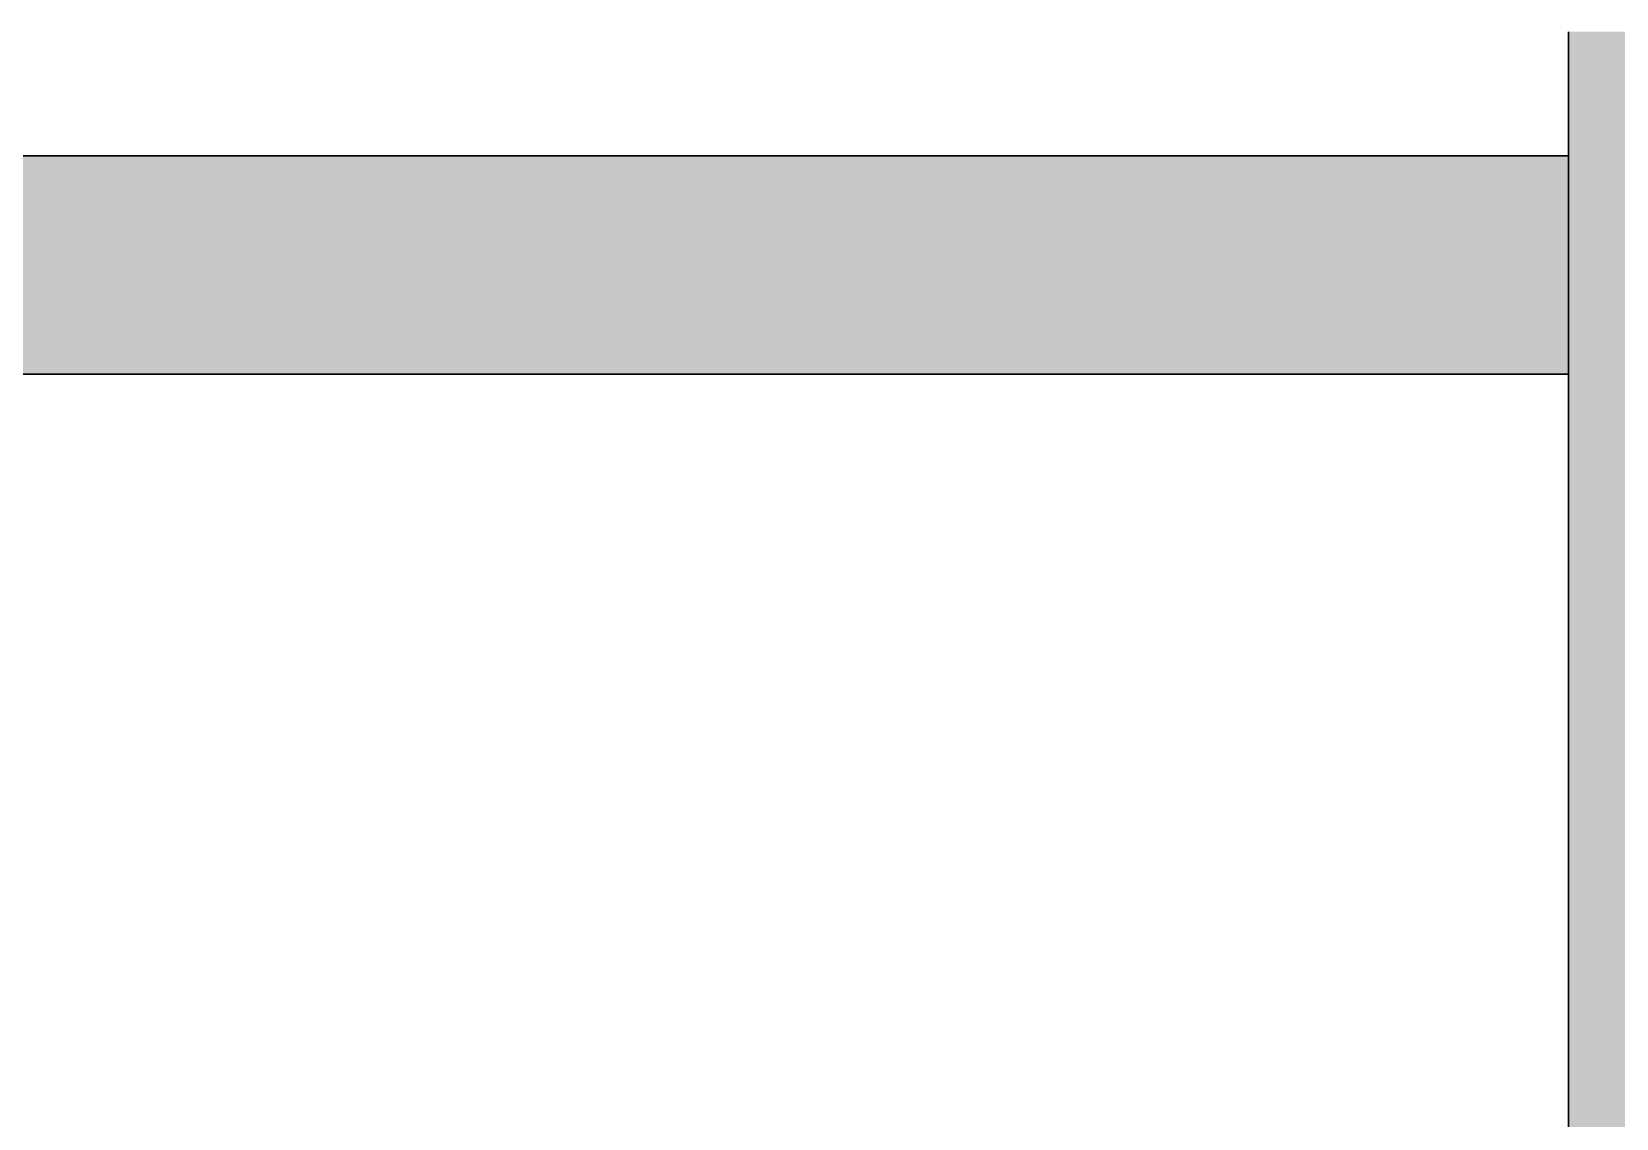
# Model space of a CAD drawing. Header units: millimetres. Extents: x 155927 to 326028, y -36033 to 97293.
# Drawn here: x 230021 to 230761, y 13158 to 13666 of the extents above; entities that cross this region are included whole.
import ezdxf

# ---------------------------------------------------------------- set-up
doc = ezdxf.new("R2010")
doc.units = ezdxf.units.MM
doc.header["$MEASUREMENT"] = 0
doc.layers.add('A-WALL-PATT', color=7, linetype='CONTINUOUS', lineweight=9)
doc.layers.add('I-WALL', color=7, linetype='CONTINUOUS', lineweight=9)

msp = doc.modelspace()

# ---------------------------------------------------------------- hatches: boundary and pattern name
at = {"layer": 'A-WALL-PATT'}
h = msp.add_hatch(color=256, dxfattribs=at)
h.paths.add_polyline_path([(230738.83, 9267.61), (230840.83, 9267.61), (230840.36, 13645.61), (230789.83, 13645.61), (230789.71, 13665.61), (230738.83, 13665.61), (230738.83, 9369.61)], flags=0)
h.paths.add_polyline_path([(230738.83, 14949.61), (230789.71, 14949.61), (230789.83, 14969.61), (230840.83, 14969.61), (230840.83, 15169.61), (230738.83, 15169.61), (230738.83, 14969.61)], flags=0)
h = msp.add_hatch(color=256, dxfattribs=at)
h.paths.add_polyline_path([(228124.83, 13505.61), (228344.33, 13505.61), (228344.33, 13607.61), (226654.33, 13607.61), (226654.33, 13505.61), (227843.51, 13505.61)], flags=0)
h.paths.add_polyline_path([(225644.33, 13505.61), (225644.33, 13607.61), (225526.83, 13607.61), (225526.83, 13505.61)], flags=0)
h.paths.add_polyline_path([(230738.83, 13505.61), (230738.83, 13607.61), (229354.33, 13607.61), (229354.33, 13505.61), (230269.84, 13505.61)], flags=0)

# ---------------------------------------------------------------- linework, layer by layer
at = {"layer": 'I-WALL', "lineweight": 30}
for p, q in [((230738.83, 13665.61), (230738.83, 9369.61)), ((230738.83, 13607.61), (229354.33, 13607.61)), ((230738.83, 13505.61), (230738.83, 13607.61)), ((229354.33, 13505.61), (230738.83, 13505.61))]:
    msp.add_line(p, q, dxfattribs=at)

doc.saveas('drawing.dxf')
